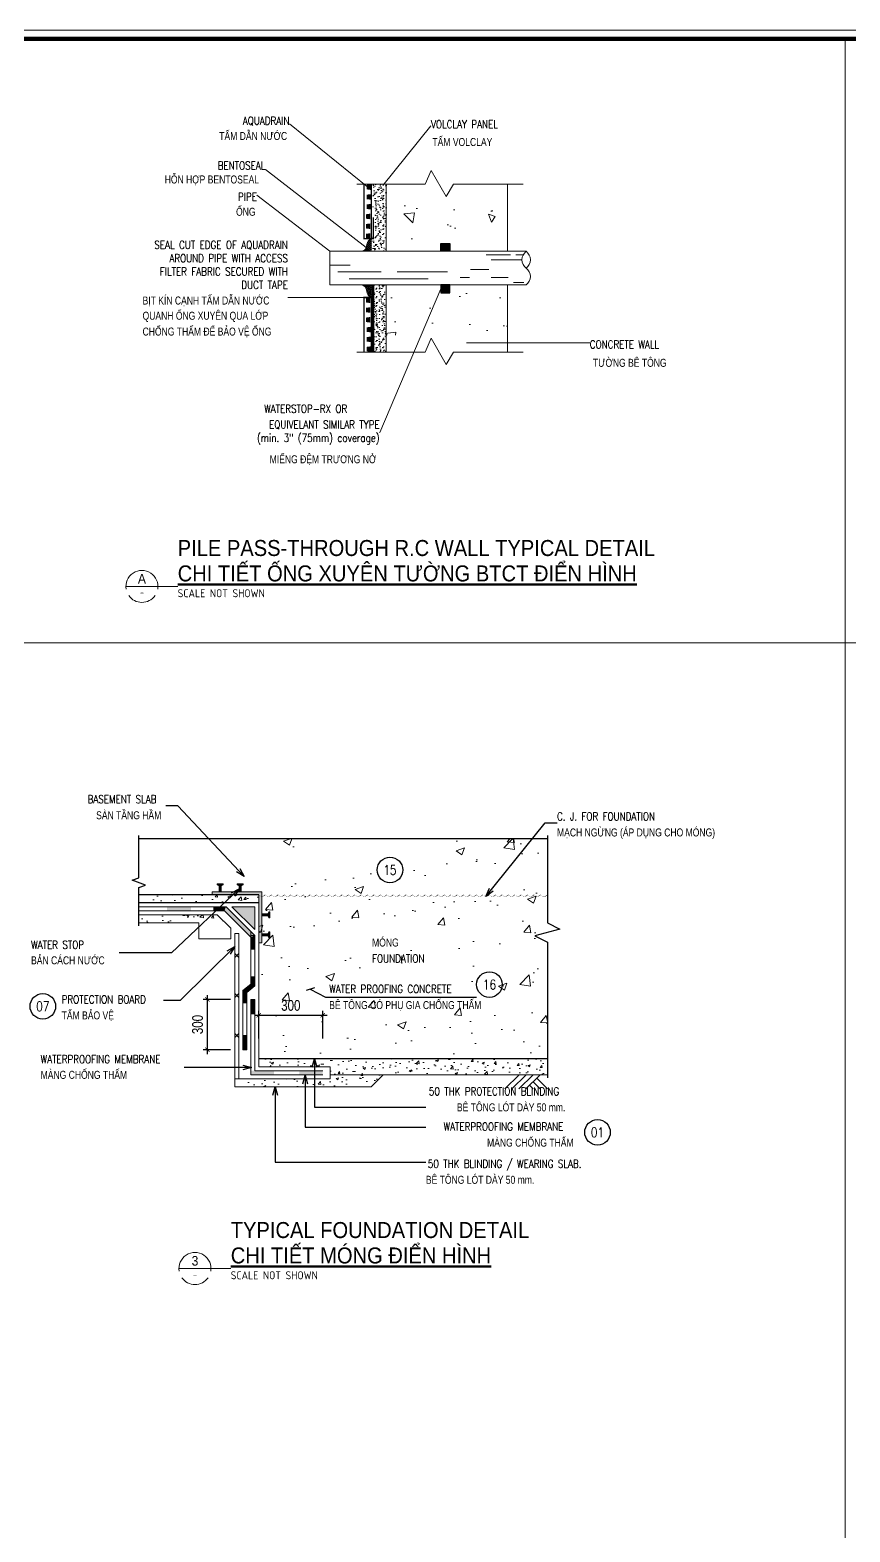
# Model space of a CAD drawing. Header units: millimetres. Extents: x -88960 to 836140, y 175458 to 320791.
# Drawn here: x 443238 to 462217, y 198594 to 233358 of the extents above; entities that cross this region are included whole.
import ezdxf
from ezdxf.enums import TextEntityAlignment as Align

# ---------------------------------------------------------------- set-up
doc = ezdxf.new("R2010")
doc.units = ezdxf.units.MM
doc.header["$LTSCALE"] = 1000
doc.layers.get('0').update_dxf_attribs({"linetype": 'CONTINUOUS'})
doc.layers.get('DEFPOINTS').update_dxf_attribs({"linetype": 'CONTINUOUS'})
for name, color, linetype, lineweight in [('Ap0102_dim', 145, 'CONTINUOUS', 25), ('Ap0202_T', 141, 'CONTINUOUS', 25), ('Ap0205_T', 253, 'CONTINUOUS', 50), ('Ap0310_PSS', 130, 'CONTINUOUS', 18), ('Ap0311_H', 8, 'CONTINUOUS', 15), ('Ap0314_Kh', 253, 'CONTINUOUS', 15), ('R-SWTS-PAT3', 4, 'CONTINUOUS', 9)]:
    doc.layers.add(name, color=color, linetype=linetype, lineweight=lineweight)
doc.layers.add('R-SWTS-DET1', color=1, linetype='CONTINUOUS')
doc.styles.add('ARC8', font='simplex', dxfattribs={"width": 0.8})
doc.styles.add('Fosup', font='1.shx', dxfattribs={"width": 0.8})
doc.styles.add('romans', font='romans.shx', dxfattribs={"width": 0.8})
doc.styles.add('S-TEXT18', font='ISOCP.shx')
doc.styles.add('S-TEXT35', font='VHELVEN_0.TTF', dxfattribs={"width": 0.9})
doc.styles.add('S-TEXT50', font='VHELVEN_0.TTF', dxfattribs={"width": 0.9})
doc.styles.add('Text-V', font='romans.shx', dxfattribs={"width": 0.8})
doc.styles.add('vn-vni', font='vn_vni.shx', dxfattribs={"width": 0.8})
doc.dimstyles.new('Fosup_model', dxfattribs={"dimscale": 100, "dimtxt": 2, "dimasz": 1, "dimexe": 1, "dimexo": 1, "dimgap": 1, "dimtad": 1, "dimdec": 0, "dimzin": 3, "dimdsep": 46, "dimtxsty": 'Fosup', "dimblk": 'ARCHTICK', "dimcen": 1, "dimdle": 1, "dimclrd": 256, "dimclre": 256, "dimclrt": 7, "dimazin": 2, "dimtfac": 100, "dimtdec": 0, "dimtix": 1, "dimtmove": 2, "dimatfit": 2, "dimldrblk": 'OPEN30', "dimfxl": 1, "dimtolj": 1, "dimtzin": 0, "dimlwd": -1, "dimlwe": -1, "dimarcsym": 0})
doc.dimstyles.new('SCADARCH', dxfattribs={"dimtxt": 0.125, "dimasz": 0.18, "dimexe": 0.18, "dimexo": 0.0625, "dimgap": 0.09, "dimtad": 0, "dimtih": 1, "dimtoh": 1, "dimdec": 4, "dimzin": 0, "dimdsep": 46, "dimlunit": 4, "dimtxsty": 'Standard', "dimcen": 0.09, "dimclrd": 256, "dimclre": 256, "dimclrt": 256, "dimadec": 0, "dimazin": 0, "dimtfac": 1, "dimtdec": 4, "dimtofl": 0, "dimtmove": 0, "dimatfit": 3, "dimfxl": 1, "dimtolj": 1, "dimtzin": 0, "dimlwd": -1, "dimlwe": -1, "dimarcsym": 0})
doc.dimstyles.new('TL 100', dxfattribs={"dimscale": 0, "dimtxt": 250, "dimasz": 140, "dimexe": 100, "dimexo": 100, "dimgap": 100, "dimtad": 1, "dimdec": 1, "dimdsep": 46, "dimtxsty": 'Text-V', "dimcen": 0, "dimdle": 100, "dimclrd": 256, "dimclre": 256, "dimclrt": 1, "dimaunit": 1, "dimadec": 0, "dimazin": 0, "dimtfac": 1, "dimtdec": 1, "dimtix": 1, "dimtmove": 2, "dimatfit": 3, "dimldrblk": 'OBLIQUE', "dimfxl": 1, "dimtolj": 1, "dimtzin": 0, "dimarcsym": 0})
doc.dimstyles.new('TL 20', dxfattribs={"dimscale": 0, "dimtxt": 250, "dimasz": 200, "dimexe": 100, "dimexo": 200, "dimgap": 100, "dimtad": 1, "dimdec": 1, "dimlfac": 0.2, "dimdsep": 46, "dimtxsty": 'romans', "dimcen": 200, "dimdle": 100, "dimclrd": 256, "dimclre": 256, "dimclrt": 1, "dimaunit": 1, "dimadec": 0, "dimazin": 0, "dimtfac": 1, "dimtdec": 1, "dimtix": 1, "dimtmove": 2, "dimatfit": 3, "dimldrblk": 'OPEN30', "dimfxl": 1, "dimtolj": 1, "dimtzin": 0, "dimarcsym": 0})

# ---------------------------------------------------------------- blocks, each defined once
blk = doc.blocks.new('_Open30')
at = {"color": 0, "linetype": 'ByBlock', "lineweight": -2}
for p, q in [((-1, 0.27), (0, 0)), ((0, 0), (-1, -0.27)), ((0, 0), (-1, 0))]:
    blk.add_line(p, q, dxfattribs=at)
blk = doc.blocks.new('*U40')
at = {"color": 0}
blk.add_line((-5, 0), (11.18, 0), dxfattribs=at)
for start_param, end_param in [(6.107277, 9.600681), (10.037379, 11.953764)]:
    blk.add_ellipse((0, 0), major_axis=(5, 0), ratio=1, start_param=start_param, end_param=end_param, dxfattribs=at)
at = {"layer": 'Ap0202_T', "style": 'S-TEXT35', "width": 0.9}
blk.add_attdef('TAG_AN', text='', height=3, dxfattribs=at).set_placement((0, 0), align=Align.BOTTOM_CENTER)
at = {"layer": 'Ap0202_T', "style": 'S-TEXT18'}
blk.add_attdef('C/REF', text='', height=2, dxfattribs=at).set_placement((0, -0.88), align=Align.TOP_CENTER)
blk.add_attdef('SSCALE', text='', height=2.5, dxfattribs=at).set_placement((11.18, -0.88), align=Align.TOP_LEFT)
at = {"layer": 'Ap0205_T', "style": 'S-TEXT50', "width": 0.9}
for tag, p in [('TITLE_ABOVE', (11.18, 9.51)), ('TITLE_BELOW', (11.18, 1.57))]:
    blk.add_attdef(tag, p, '', height=5, dxfattribs=at)
blk = doc.blocks.new('_Oblique')
at = {"layer": 'Ap0311_H', "color": 0, "lineweight": -2}
blk.add_line((-0.5, -0.5), (0.5, 0.5), dxfattribs=at)
blk = doc.blocks.new('_ARCHTICK')
at = {"color": 0, "linetype": 'ByBlock', "const_width": 0.15}
blk.add_lwpolyline([(-0.5, -0.5), (0.5, 0.5)], dxfattribs=at)
blk = doc.blocks.new('*D468')
at = {"layer": 'Ap0102_dim', "transparency": 16777216}
for p, q in [((447342, 211022), (447342, 209656)), ((447878, 210922), (447242, 210922)), ((447878, 209756), (447242, 209756))]:
    blk.add_line(p, q, dxfattribs=at)
at = {"layer": 'DEFPOINTS', "color": 0, "transparency": 16777216}
for p in [(447978, 210922), (447342, 209756), (447978, 209756)]:
    blk.add_point(p, dxfattribs=at)
at = {"layer": 'Ap0102_dim', "transparency": 16777216, "xscale": 100, "yscale": 100, "zscale": 100}
for p, rotation in [((447342, 210922), 90), ((447342, 209756), 270)]:
    blk.add_blockref('_ARCHTICK', p, dxfattribs=dict(at, rotation=rotation))
at = {"layer": 'Ap0102_dim', "color": 7, "transparency": 16777216, "insert": (447117, 210339), "char_height": 250, "attachment_point": 5, "rotation": 90, "style": 'Fosup'}
blk.add_mtext('\\A1;300', dxfattribs=at)
blk = doc.blocks.new('*D471')
at = {"layer": 'Ap0102_dim', "transparency": 16777216}
for p, q in [((448433, 210555), (450115, 210555)), ((448533, 210019), (448533, 210655)), ((450015, 210019), (450015, 210655))]:
    blk.add_line(p, q, dxfattribs=at)
at = {"layer": 'DEFPOINTS', "color": 0, "transparency": 16777216}
for p in [(450015, 210555), (448533, 209919), (450015, 209919)]:
    blk.add_point(p, dxfattribs=at)
at = {"layer": 'Ap0102_dim', "transparency": 16777216, "xscale": 100, "yscale": 100, "zscale": 100, "rotation": 180}
blk.add_blockref('_ARCHTICK', (448533, 210555), dxfattribs=at)
at = {"layer": 'Ap0102_dim', "transparency": 16777216, "xscale": 100, "yscale": 100, "zscale": 100}
blk.add_blockref('_ARCHTICK', (450015, 210555), dxfattribs=at)
at = {"layer": 'Ap0102_dim', "color": 7, "transparency": 16777216, "insert": (449274, 210780), "char_height": 250, "attachment_point": 5, "style": 'Fosup'}
blk.add_mtext('\\A1;300', dxfattribs=at)
blk = doc.blocks.new('CHG_XX_Khung ten')
blk.add_lwpolyline([(15, 579), (826, 579), (826, 15), (15, 15)], close=True)
at = {"color": 4, "linetype": 'Continuous', "const_width": 1}
blk.add_lwpolyline([(17, 577), (824, 577), (824, 17), (17, 17)], close=True, dxfattribs=at)

msp = doc.modelspace()

# ---------------------------------------------------------------- hatches: boundary and pattern name
at = {"layer": 'Ap0310_PSS', "ltscale": 10}
h = msp.add_hatch(dxfattribs=at)
h.set_pattern_fill('AR-SAND', color=256, scale=64.81475, angle=90, style=0)
h.set_pattern_definition([(127.5, (455143.44, 226474.61), (-124.8866, -4.0829), [0, -98.5184, 0, -110.185, 0, -105.324]), (97.5, (455143.44, 226474.61), (-182.9167, 114.7076), [0, -53.1481, 0, -88.7962, 0, -34.0277]), (57.5, (455143.44, 226394.89), (-0.3668, 201.8423), [0, -32.4074, 0, -116.6665, 0, -152.3147]), (47.5, (455143.44, 226394.89), (-56.8863, 194.8413), [0, -16.2037, 0, -76.4814, 0, -87.5])])
h.paths.add_polyline_path([(451176.16479, 229791.48008), (451176.16479, 228235.92608), (451482.77307, 228235.92608), (451482.77307, 229791.48008)])
h.paths.add_polyline_path([(451176.16479, 227458.14908), (451176.16479, 225904.75034), (451482.77307, 225904.75034), (451482.77307, 227458.14908)])
h = msp.add_hatch(dxfattribs=at)
h.set_pattern_fill('AR-CONC', color=256, scale=259.259, angle=90, style=0)
h.set_pattern_definition([(140, (455143.4, 226474.6), (162.7, 1859.56), [194.44, -2138.9]), (85, (455143.4, 226474.6), (-1950.1, -359.7), [155.56, -1711.1]), (190.45, (455157, 226629.6), (-1787.43, 1499.84), [165.25, -1817.8]), (136.184, (454625, 226474.6), (429.1, 2766.9), [291.7, -3208.3]), (186.636, (454660.7, 226705.2), (-2525.5, 2423.2), [247.9, -2726.7]), (81.184, (454625, 226474.6), (-2525.5, 2423.2), [233.3, -2566.7]), (111, (454754.6, 226733.9), (1043.8, 1547.54), [194.44, -2138.9]), (56, (454754.6, 226733.9), (-1880, 630.8), [155.56, -1711.1]), (161.45, (454841.5, 226862.8), (-836.2, 2178.35), [165.25, -1817.8]), (127.5, (455143.44, 226474.6), (-863.06, 31.53), [0, -1690.37, 0, -1737.04, 0, -1717.59]), (97.5, (455143.4, 226474.6), (-1022.55, 682.03), [0, -990.37, 0, -1651.48, 0, -654.63]), (57.5, (455143.44, 225896.46), (58.48, 1383.98), [0, -648.15, 0, -2022.22, 0, -2683.33]), (47.5, (455143.4, 225637.2), (-259.53, 1511.96), [0, -842.6, 0, -1342.96, 0, -1905.55])])
h.paths.add_polyline_path([(451176.16479, 229309.36308), (451176.16479, 228235.92608), (452496.71632, 228235.92608), (452496.71632, 228417.04919), (452706.98671, 228417.04919), (452706.98671, 228235.92608), (454287.27279, 228235.92608), (454287.27279, 229309.36308)])
h.paths.add_polyline_path([(451176.16479, 227458.14908), (451176.16479, 226291.57479), (454287.27279, 226291.57479), (454287.27279, 227458.14908), (452706.98671, 227458.14908), (452706.98671, 227277.02597), (452496.71632, 227277.02597), (452496.71632, 227458.14908)])
at = {"layer": 'Ap0311_H'}
h = msp.add_hatch(dxfattribs=at)
h.set_pattern_fill('AR-CONC', color=256, scale=277.7775, style=0)
h.set_pattern_definition([(50, (377087.6, 176094.8), (1992.387, -174.31), [208.333, -2291.664]), (355, (377087.6, 176094.8), (-385.42, 2089.42), [166.667, -1833.33]), (100.4514, (377253.7, 176080.3), (1606.97, 1915.11), [177.056, -1947.615]), (46.1842, (377087.6, 176650.4), (2964.556, -459.775), [312.5, -3437.5]), (96.6356, (377334.7, 176612), (2596.28, 2705.88), [265.58, -2921.42]), (351.184, (377087.6, 176650.4), (2596.28, 2705.88), [250, -2750]), (21, (377365.4, 176511.5), (1658.073, -1118.385), [208.333, -2291.664]), (326, (377365.4, 176511.5), (675.875, 2014.304), [166.667, -1833.33]), (71.4514, (377503.6, 176418.3), (2333.95, 895.917), [177.056, -1947.615]), (37.5, (377087.64, 176094.8), (33.7773, 924.704), [0, -1811.11, 0, -1861.109, 0, -1840.276]), (7.5, (377087.6, 176094.8), (730.748, 1095.587), [0, -1061.11, 0, -1769.443, 0, -701.388]), (327.5, (376468.2, 176094.8), (1482.8386, -62.6524), [0, -694.444, 0, -2166.664, 0, -2874.997]), (317.5, (376190.4, 176094.8), (1619.96, 278.07), [0, -902.777, 0, -1438.887, 0, -2041.665])])
h.paths.add_polyline_path([(452104.25781, 212573.58324, -0.52056705), (452786.19145, 212514.77688, -0.52056705), (452786.19145, 211774.03688, -0.52056705), (452668.57873, 211150.9096, -0.52056705), (451927.83873, 211150.9096, -0.52056705), (451363.51781, 211327.32869, -0.52056705), (451363.51781, 212068.06869, -0.52056705), (451363.51781, 212573.58324, -0.52056705)], flags=16)
h.paths.add_polyline_path([(452413.86952, 211871.69426, -1), (451821.27752, 211871.69426, -1)], flags=0)
h.paths.add_polyline_path([(449037.08352, 210298.62286), (449510.62802, 210298.62286), (449510.62802, 210020.84536), (449037.08352, 210020.84536)], flags=24)
h.paths.add_polyline_path([(451930.80122, 211705.02776), (452304.34582, 211705.02776), (452304.34582, 212038.36076), (451930.80122, 212038.36076)], flags=8)
h.paths.add_polyline_path([(451098.60874, 213122.45984), (454237.05358, 213122.45984), (454237.05358, 213585.42234), (451098.60874, 213585.42234)], flags=24)
h.paths.add_polyline_path([(451105.22249, 211612.32026), (454110.51049, 211612.32026), (454110.51049, 212035.60026), (451105.22249, 212035.60026)], flags=24)
h.paths.add_polyline_path([(455213.35897, 212691.79143), (455213.35897, 214641.32983), (448615.01798, 214641.32983), (448615.01798, 214129.84815), (448753.90673, 214129.84815), (448777.05486, 214176.1444), (448800.20298, 214176.1444), (448800.20298, 214037.25565), (448777.05486, 214037.25565), (448753.90673, 214083.5519), (448615.01798, 214083.5519), (448615.01798, 213666.88565), (448753.90673, 213666.88565), (448777.05486, 213713.1819), (448800.20298, 213713.1819), (448800.20298, 213574.29315), (448777.05486, 213574.29315), (448753.90673, 213620.5894), (448615.01798, 213620.5894), (448615.01798, 213458.55253), (448545.57361, 213458.55253), (448545.57361, 214641.32983), (448533.11577, 214641.32983), (448533.11577, 209548.74233), (455213.36763, 209548.74233), (455213.37386, 212247.35159), (454921.85726, 212393.11019), (455504.87557, 212546.03282)])
h = msp.add_hatch(dxfattribs=at)
h.set_pattern_fill('AR-CONC', color=256, scale=92.5925, style=0)
h.set_pattern_definition([(50, (351539.14, 166871.5), (664.129, -58.1038), [69.4444, -763.888]), (355, (351539.14, 166871.5), (-128.4733, 696.4735), [55.5555, -611.1105]), (100.4514, (351594.5, 166866.66), (535.6563, 638.3693), [59.0186, -649.205]), (46.1842, (351539.1, 167056.7), (988.185, -153.258), [104.167, -1145.832]), (96.6356, (351621.5, 167043.9), (865.4276, 901.96), [88.528, -973.807]), (351.1842, (351539.1, 167056.7), (865.427, 901.961), [83.333, -916.666]), (21, (351631.73, 167010.4), (552.6912, -372.795), [69.4444, -763.888]), (326, (351631.7, 167010.4), (225.2917, 671.4346), [55.5555, -611.1105]), (71.4514, (351677.8, 166979.3), (777.983, 298.639), [59.0186, -649.205]), (37.5, (351539.14, 166871.5), (11.2591, 308.23474), [0, -603.7031, 0, -620.3697, 0, -613.4253]), (7.5, (351539.14, 166871.5), (243.5827, 365.1957), [0, -353.7034, 0, -589.8142, 0, -233.7961]), (327.5, (351332.65, 166871.5), (494.27954, -20.8841), [0, -231.4812, 0, -722.2215, 0, -958.3324]), (317.5, (351240.06, 166871.5), (539.9867, 92.6897), [0, -300.9256, 0, -479.6291, 0, -680.5549])])
h.paths.add_polyline_path([(448533.11577, 213345.03483), (447456.72796, 213345.03483), (445755.34077, 213345.03483), (445755.34077, 213159.84983), (448533.11577, 213159.84983)])
msp.add_hatch(color=256, dxfattribs=at).paths.add_polyline_path([(448602.56015, 213414.4792), (447456.72796, 213414.4792), (447456.72796, 213345.03483), (448533.11577, 213345.03483), (448533.11577, 212233.92483), (448602.56015, 212233.92483)])
h = msp.add_hatch(dxfattribs=at)
h.set_pattern_fill('AR-CONC', color=256, scale=92.5925, style=0)
h.set_pattern_definition([(50, (362272.84, 175031.8), (664.129, -58.1038), [69.4444, -763.888]), (355, (362272.84, 175031.8), (-128.4733, 696.4735), [55.5555, -611.1105]), (100.4514, (362328.2, 175027), (535.6563, 638.3693), [59.0186, -649.205]), (46.1842, (362272.84, 175217), (988.185, -153.258), [104.167, -1145.832]), (96.6356, (362355.2, 175204.2), (865.428, 901.96), [88.528, -973.807]), (351.1842, (362272.8, 175217), (865.427, 901.961), [83.333, -916.666]), (21, (362365.44, 175170.7), (552.6912, -372.795), [69.4444, -763.888]), (326, (362365.44, 175170.7), (225.2917, 671.4346), [55.5555, -611.1105]), (71.4514, (362411.5, 175139.64), (777.983, 298.639), [59.0186, -649.205]), (37.5, (362272.84, 175031.82), (11.2591, 308.23474), [0, -603.7031, 0, -620.3697, 0, -613.4253]), (7.5, (362272.84, 175031.82), (243.5827, 365.1957), [0, -353.7034, 0, -589.8142, 0, -233.796]), (327.5, (362066.36, 175031.82), (494.27954, -20.8841), [0, -231.4812, 0, -722.2215, 0, -958.3324]), (317.5, (361973.77, 175031.8), (539.9867, 92.6897), [0, -300.9256, 0, -479.6291, 0, -680.5549])])
h.paths.add_polyline_path([(445755.34077, 212696.88733), (447977.56077, 212696.88733), (447977.56077, 212733.30102), (447828.78947, 212882.07233), (445755.34077, 212882.07233)])
h = msp.add_hatch(dxfattribs=at)
h.set_pattern_fill('AR-CONC', color=256, scale=74.074, style=0)
h.set_pattern_definition([(50, (351539.14, 166871.5), (531.3033, -46.483), [55.5555, -611.1105]), (355, (351539.14, 166871.5), (-102.7787, 557.1788), [44.4444, -488.8884]), (100.4514, (351583.4, 166867.63), (428.525, 510.6954), [47.215, -519.364]), (46.1842, (351539.14, 167019.65), (790.548, -122.6066), [83.333, -916.666]), (96.6356, (351605, 167009.4), (692.342, 721.568), [70.8224, -779.046]), (351.1842, (351539.1, 167019.65), (692.3415, 721.5686), [66.6666, -733.3326]), (21, (351613.2, 166982.6), (442.153, -298.236), [55.5555, -611.1105]), (326, (351613.2, 166982.6), (180.2334, 537.1476), [44.4444, -488.8884]), (71.4514, (351650.06, 166957.76), (622.3865, 238.9112), [47.215, -519.364]), (37.5, (351539.14, 166871.5), (9.0073, 246.5878), [0, -482.9625, 0, -496.2958, 0, -490.74025]), (7.5, (351539.14, 166871.5), (194.8661, 292.15653), [0, -282.9627, 0, -471.8514, 0, -187.03685]), (327.5, (351373.95, 166871.5), (395.42363, -16.7073), [0, -185.185, 0, -577.7772, 0, -766.6659]), (317.5, (351299.88, 166871.5), (431.9893, 74.1518), [0, -240.7405, 0, -383.7033, 0, -544.4439])])
h.paths.add_polyline_path([(448533.11577, 209548.74233), (448533.11577, 209363.55733), (450185.7105, 209363.55733), (450185.7105, 209085.77983), (447977.56077, 209085.77983), (447977.56077, 208900.59483), (451130.78865, 208900.59483), (451408.56615, 209178.37233), (455213.36623, 209178.37233), (455213.36715, 209548.74233)])
at = {"layer": 'R-SWTS-DET1'}
for points in [[(452956.0836, 228235.92608), (452956.0836, 228417.04919), (452745.8132, 228417.04919), (452745.8132, 228235.92608)], [(452745.8132, 227458.14908), (452745.8132, 227277.02597), (452956.0836, 227277.02597), (452956.0836, 227458.14908)]]:
    msp.add_hatch(color=256, dxfattribs=at).paths.add_polyline_path(points)
at = {"layer": 'R-SWTS-PAT3'}
h = msp.add_hatch(dxfattribs=at)
h.set_pattern_fill('NET', color=256, scale=259.259, angle=135, style=0)
h.set_pattern_definition([(135, (454767.735, 226474.61), (-22.91547, -22.91547), []), (225, (454767.735, 226474.61), (22.91547, -22.91547), [])])
edge = h.paths.add_edge_path()
edge.add_spline(control_points=[(451139.34232, 228547.27141), (451104.28402, 228514.7663), (451026.40974, 228442.56335), (451029.64443, 228282.48682), (450946.67114, 228247.44821), (450919.38611, 228235.92608)], knot_values=[0, 0, 0, 0, 0.5407999013, 1.2012676988, 1.5248706607, 1.5248706607, 1.5248706607, 1.5248706607], degree=3, periodic=0)
edge.add_line((450919.38611, 228235.92608), (451139.34232, 228235.92608))
edge.add_line((451139.34232, 228235.92608), (451139.34232, 228547.27141))
h = msp.add_hatch(dxfattribs=at)
h.set_pattern_fill('NET', color=256, scale=259.259, angle=135, style=0)
h.set_pattern_definition([(225, (454767.735, 229219.464), (-22.91547, 22.91547), []), (135, (454767.735, 229219.464), (22.91547, 22.91547), [])])
edge = h.paths.add_edge_path()
edge.add_spline(control_points=[(451139.34232, 227146.80374), (451104.28402, 227179.30886), (451026.40974, 227251.5118), (451029.64443, 227411.58833), (450946.67114, 227446.62694), (450919.38611, 227458.14908)], knot_values=[0, 0, 0, 0, 0.5407999013, 1.2012676988, 1.5248706607, 1.5248706607, 1.5248706607, 1.5248706607], degree=3, periodic=0)
edge.add_line((450919.38611, 227458.14908), (451139.34232, 227458.14908))
edge.add_line((451139.34232, 227458.14908), (451139.34232, 227146.80374))

# ---------------------------------------------------------------- linework, layer by layer
at = {"layer": 'Ap0102_dim'}
for p, q in [((449644.22577, 214641.32983), (445755.34077, 214641.32983)), ((455213.36796, 214641.32983), (449644.22577, 214641.32983)), ((445602.70329, 213678.36783), (445755.34077, 213733.92333)), ((445907.97825, 213567.25683), (445602.70329, 213678.36783)), ((445755.34077, 213511.70133), (445907.97825, 213567.25683)), ((448533.11577, 213345.03483), (445755.34077, 213345.03483)), ((448533.11577, 213159.84983), (445755.34077, 213159.84983)), ((455213.36796, 209548.74233), (448533.11577, 209548.74233))]:
    msp.add_line(p, q, dxfattribs=at)
for points in [[(445755.34077, 213733.92333), (445755.34077, 214715.40383)], [(455213.36796, 214715.40383), (455213.35897, 212691.79143), (455504.87557, 212546.03282), (454921.85726, 212393.11019), (455213.37386, 212247.35159), (455213.36605, 209104.29833)], [(445755.34077, 212622.81333), (445755.34077, 213511.70133)]]:
    msp.add_lwpolyline(points, dxfattribs=at)
msp.add_lwpolyline([(448533.11577, 213345.03483, 0, 14.8148, 0.52056705), (448681.26377, 213345.03417, 0, 14.8148, 0.52056705), (448829.41177, 213345.03351, 0, 14.8148, 0.52056705), (448977.55977, 213345.03285, 0, 14.8148, 0.52056705), (449125.70777, 213345.03219, 0, 14.8148, 0.52056705), (449273.85577, 213345.03154, 0, 14.8148, 0.52056705), (449422.00377, 213345.03088, 0, 14.8148, 0.52056705), (449570.15177, 213345.03022, 0, 14.8148, 0.52056705), (449718.29977, 213345.02956, 0, 14.8148, 0.52056705), (449866.44777, 213345.02891, 0, 14.8148, 0.52056705), (450014.59577, 213345.02825, 0, 14.8148, 0.52056705), (450162.74377, 213345.02759, 0, 14.8148, 0.52056705), (450310.89177, 213345.02693, 0, 14.8148, 0.52056705), (450459.03977, 213345.02627, 0, 14.8148, 0.52056705), (450607.18777, 213345.02562, 0, 14.8148, 0.52056705), (450755.33577, 213345.02496, 0, 14.8148, 0.52056705), (450903.48377, 213345.0243, 0, 14.8148, 0.52056705), (451051.63177, 213345.02364, 0, 14.8148, 0.52056705), (451199.77977, 213345.02299, 0, 14.8148, 0.52056705), (451347.92777, 213345.02233, 0, 14.8148, 0.52056705), (451496.07577, 213345.02167, 0, 14.8148, 0.52056705), (451644.22377, 213345.02101, 0, 14.8148, 0.52056705), (451792.37177, 213345.02036, 0, 14.8148, 0.52056705), (451940.51977, 213345.0197, 0, 14.8148, 0.52056705), (452088.66777, 213345.01904, 0, 14.8148, 0.52056705), (452236.81577, 213345.01838, 0, 14.8148, 0.52056705), (452384.96377, 213345.01772, 0, 14.8148, 0.52056705), (452533.11177, 213345.01707, 0, 14.8148, 0.52056705), (452681.25977, 213345.01641, 0, 14.8148, 0.52056705), (452829.40777, 213345.01575, 0, 14.8148, 0.52056705), (452977.55577, 213345.01509, 0, 14.8148, 0.52056705), (453125.70377, 213345.01444, 0, 14.8148, 0.52056705), (453273.85177, 213345.01378, 0, 14.8148, 0.52056705), (453421.99977, 213345.01312, 0, 14.8148, 0.52056705), (453570.14777, 213345.01246, 0, 14.8148, 0.52056705), (453718.29577, 213345.0118, 0, 14.8148, 0.52056705), (453866.44377, 213345.01115, 0, 14.8148, 0.52056705), (454014.59177, 213345.01049, 0, 14.8148, 0.52056705), (454162.73977, 213345.00983, 0, 14.8148, 0.52056705), (454310.88777, 213345.00917, 0, 14.8148, 0.52056705), (454459.03577, 213345.00852, 0, 14.8148, 0.52056705), (454607.18377, 213345.00786, 0, 14.8148, 0.52056705), (454755.33177, 213345.0072, 0, 14.8148, 0.52056705), (454903.47977, 213345.00654, 0, 14.8148, 0.52056705), (455051.62777, 213345.00588, 0, 14.8148, 0.52056705), (455213.36188, 213345.00517, 0, 14.8148, 0.52056705)], format="xyseb", dxfattribs=at)
for centre in [(451570.15, 213916.50607), (453871.67375, 211264.19675), (443534.6771, 210760.36859), (456373.7196, 207844.30523)]:
    msp.add_circle(centre, 296.296, dxfattribs=at)
at = {"layer": 'Ap0310_PSS', "ltscale": 10}
for p, q in [((451176.16479, 229791.48008), (451482.77307, 229791.48008)), ((451482.77307, 229791.48008), (451482.77307, 228235.92608)), ((454287.27279, 228235.92608), (454287.27279, 229791.48008)), ((450179.54967, 227458.14908), (450179.54967, 228235.92608)), ((450179.54967, 228235.92608), (454721.5219, 228235.92608)), ((454356.13608, 228154.34476), (453794.05129, 228154.34476)), ((454652.93441, 228155.93557), (454483.54199, 228155.93557)), ((450652.09247, 227917.2761), (450179.54967, 227917.2761)), ((451367.57803, 227758.69407), (450360.59837, 227758.69407)), ((451738.57051, 227758.69407), (452904.54698, 227758.69407)), ((453858.52769, 227811.55476), (453434.53625, 227811.55476)), ((454624.29977, 228041.48183), (453911.52661, 228041.48183)), ((450179.54967, 227458.14908), (454721.5219, 227458.14908)), ((452454.05608, 227600.11204), (450625.59301, 227600.11204)), ((451482.77307, 227458.14908), (451482.77307, 225904.75034)), ((453196.04107, 227626.5424), (453408.03679, 227626.5424)), ((453911.52661, 227626.5424), (454309.01858, 227626.5424)), ((454287.27279, 227458.14908), (454287.27279, 225902.59508)), ((454670.90359, 227511.50213), (454431.08072, 227511.50213)), ((451482.77307, 225904.75034), (451176.16479, 225904.75034))]:
    msp.add_line(p, q, dxfattribs=at)
msp.add_lwpolyline([(451128.78238, 229721.6574, 129.6295, 103.7036, 0), (451028.80505, 229721.6574, 103.7036, 103.7036, 0)], format="xyseb", dxfattribs=at)
at = {"layer": 'Ap0311_H'}
for p, q in [((452381.14247, 229787.86562), (450802.01151, 229787.86562)), ((452524.31365, 230108.30247), (452381.14247, 229787.86562)), ((452874.29177, 229502.12259), (452524.31365, 230108.30247)), ((453039.26558, 229787.86562), (452874.29177, 229502.12259)), ((454654.96104, 229787.86562), (453039.26558, 229787.86562)), ((452524.31365, 226223.03193), (452381.14247, 225902.59508)), ((452874.29177, 225616.85205), (452524.31365, 226223.03193)), ((452381.14247, 225902.59508), (450802.01151, 225902.59508)), ((453039.26558, 225902.59508), (452874.29177, 225616.85205)), ((454654.96104, 225902.59508), (453039.26558, 225902.59508)), ((447572.46858, 213576.51608), (447572.46858, 213599.6642)), ((447572.46858, 213599.6642), (447711.35733, 213599.6642)), ((447618.76483, 213553.36795), (447572.46858, 213576.51608)), ((447618.76483, 213553.36795), (447618.76483, 213414.4792)), ((447665.06108, 213553.36795), (447711.35733, 213576.51608)), ((447665.06108, 213553.36795), (447665.06108, 213414.4792)), ((447711.35733, 213576.51608), (447711.35733, 213599.6642)), ((448035.43108, 213599.6642), (448174.31983, 213599.6642)), ((448035.43108, 213576.51608), (448035.43108, 213599.6642)), ((448081.72733, 213553.36795), (448035.43108, 213576.51608)), ((448081.72733, 213553.36795), (448081.72733, 213414.4792)), ((448128.02358, 213553.36795), (448174.31983, 213576.51608)), ((448128.02358, 213553.36795), (448128.02358, 213414.4792)), ((448174.31983, 213576.51608), (448174.31983, 213599.6642)), ((448533.11577, 209548.74233), (448533.11577, 213345.03483)), ((447774.55004, 213067.25733), (445755.34077, 213067.25733)), ((447736.19697, 212974.66483), (445755.34077, 212974.66483)), ((447571.76111, 212882.07233), (445755.34077, 212882.07233)), ((447493.44763, 212974.66483), (447493.44763, 213067.25733)), ((447884.96827, 212568.86517), (447571.76111, 212882.07233)), ((447736.19697, 212974.66483), (448347.93077, 212362.93102)), ((447774.55004, 213067.25733), (448440.52327, 212401.28409)), ((448741.4489, 212905.22045), (448602.56015, 212905.22045)), ((448741.4489, 212858.9242), (448602.56015, 212858.9242)), ((448741.4489, 212905.22045), (448764.59702, 212951.5167)), ((448741.4489, 212858.9242), (448764.59702, 212812.62795)), ((448764.59702, 212951.5167), (448787.74515, 212951.5167)), ((448764.59702, 212812.62795), (448787.74515, 212812.62795)), ((448787.74515, 212812.62795), (448787.74515, 212951.5167)), ((447144.22827, 212696.88733), (445755.34077, 212696.88733)), ((447144.22827, 212326.51733), (447144.22827, 212696.88733)), ((447884.96827, 212326.51733), (447884.96827, 212568.86517)), ((447977.56077, 212447.69125), (447977.56077, 209085.77983)), ((447977.56077, 212447.69125), (448070.15327, 212447.69125)), ((448070.15327, 212447.69125), (448070.15327, 209085.77983)), ((448347.93077, 212493.87659), (448347.93077, 211253.72424)), ((448741.4489, 212442.25795), (448602.56015, 212442.25795)), ((448741.4489, 212442.25795), (448764.59702, 212488.5542)), ((448764.59702, 212488.5542), (448787.74515, 212488.5542)), ((448787.74515, 212349.66545), (448787.74515, 212488.5542)), ((447884.96827, 212326.51733), (447144.22827, 212326.51733)), ((448440.52327, 212403.22346), (448347.93077, 212403.22346)), ((448347.93077, 212362.93102), (448347.93077, 211276.26645)), ((448347.93077, 212254.44081), (448440.52327, 212254.44081)), ((448440.52327, 212401.28409), (448440.52327, 211231.92834)), ((448440.52327, 212401.28409), (448440.52327, 211231.92834)), ((448741.4489, 212395.9617), (448602.56015, 212395.9617)), ((448741.4489, 212395.9617), (448764.59702, 212349.66545)), ((448764.59702, 212349.66545), (448787.74515, 212349.66545)), ((448070.15327, 211986.55721), (447977.56077, 211893.96471)), ((447977.56077, 211986.55721), (448070.15327, 211893.96471)), ((448070.15327, 211986.55721), (447977.56077, 211893.96471)), ((447977.56077, 211986.55721), (448070.15327, 211893.96471)), ((448347.93077, 211446.24331), (448440.52327, 211446.24331)), ((448070.15327, 211060.63221), (447977.56077, 210968.03971)), ((447977.56077, 211060.63221), (448070.15327, 210968.03971)), ((448070.15327, 211060.63221), (447977.56077, 210968.03971)), ((447977.56077, 211060.63221), (448070.15327, 210968.03971)), ((448162.74577, 211127.24107), (448347.93077, 211276.26645)), ((448162.74577, 211127.24107), (448162.74577, 209756.23561)), ((448255.33827, 211082.90296), (448440.52327, 211231.92834)), ((448255.33827, 209756.23561), (448255.33827, 211082.90296)), ((448162.74577, 210844.39206), (448255.33827, 210844.39206)), ((448347.93077, 209178.37233), (448347.93077, 210921.74346)), ((448347.93077, 210921.74346), (448440.52327, 210921.74346)), ((448347.93077, 210844.39206), (448354.96927, 210844.39206)), ((448440.52327, 209270.96483), (448440.52327, 210921.74346)), ((448347.93077, 210589.76269), (448440.52327, 210589.76269)), ((447977.56077, 210134.70721), (448070.15327, 210042.11471)), ((448070.15327, 210134.70721), (447977.56077, 210042.11471)), ((448162.74577, 210088.41096), (448255.33827, 210088.41096)), ((448162.74577, 210088.41096), (448255.33827, 210088.41096)), ((448162.74577, 209756.23561), (448255.33827, 209756.23561)), ((448162.74577, 209756.23561), (448255.33827, 209756.23561)), ((450014.59577, 209178.37233), (448347.93077, 209178.37233)), ((450014.59577, 209270.96483), (448440.52327, 209270.96483)), ((451408.56615, 209178.37233), (450185.7105, 209178.37233)), ((454227.30484, 208849.02369), (454556.65348, 209178.37233)), ((454390.9868, 208849.02369), (454720.33544, 209178.37233)), ((454554.66877, 208849.02369), (454884.01741, 209178.37233)), ((454718.35073, 208849.02369), (455047.69937, 209178.37233)), ((454886.00212, 208849.02369), (454802.17643, 208932.84938)), ((455049.68408, 208849.02369), (454884.01741, 209014.69036)), ((455213.36605, 208849.02369), (454965.85839, 209096.53134))]:
    msp.add_line(p, q, dxfattribs=at)
for points in [[(448533.11577, 212233.92483), (448533.11577, 213345.03483), (447456.72796, 213345.03483), (447456.72796, 213414.4792), (447456.72796, 213414.4792)], [(447456.72796, 213414.4792), (448602.56015, 213414.4792), (448602.56015, 212233.92483), (448533.11577, 212233.92483), (448533.11577, 212233.92483)], [(455213.36796, 209178.37233), (451408.56615, 209178.37233), (451130.78865, 208900.59483), (447977.56077, 208900.59483), (447977.56077, 209085.77983), (450185.7105, 209085.77983), (450185.7105, 209363.55733), (448533.11577, 209363.55733), (448533.11577, 209548.74233)]]:
    msp.add_lwpolyline(points, dxfattribs=at)
msp.add_lwpolyline([(448440.52327, 212539.48008), (447912.74602, 213067.25733), (448440.52327, 213067.25733)], close=True, dxfattribs=at)
for centre, start, end in [((454867.35508, 228041.48183), 126.869897646, 233.130102354), ((454575.68871, 228041.48183), 306.869897646, 53.130102354), ((454575.68871, 227652.59333), 306.869897646, 53.130102354)]:
    msp.add_arc(centre, 243.05531, start, end, dxfattribs=at)
for points in [[(447572.46858, 213599.6642), (447711.35733, 213599.6642), (447572.46858, 213576.51608), (447711.35733, 213576.51608)], [(447572.46858, 213576.51608), (447711.35733, 213576.51608), (447618.76483, 213553.36795), (447665.06108, 213553.36795)], [(447618.76483, 213553.36795), (447665.06108, 213553.36795), (447618.76483, 213414.4792), (447665.06108, 213414.4792)], [(448035.43108, 213599.6642), (448174.31983, 213599.6642), (448035.43108, 213576.51608), (448174.31983, 213576.51608)], [(448035.43108, 213576.51608), (448174.31983, 213576.51608), (448081.72733, 213553.36795), (448128.02358, 213553.36795)], [(448081.72733, 213553.36795), (448128.02358, 213553.36795), (448081.72733, 213414.4792), (448128.02358, 213414.4792)], [(446410.11538, 213067.25733), (446410.11538, 212974.66483), (446961.04076, 213067.25733), (446961.04076, 212974.66483)], [(447736.19697, 212974.66483), (447493.44763, 212974.66483), (447774.55004, 213067.25733), (447493.44763, 213067.25733)], [(448347.93077, 212362.93102), (448440.52327, 212401.28409), (447736.19697, 212974.66483), (447774.55004, 213067.25733)], [(448440.52327, 212539.48008), (447912.74602, 213067.25733), (448440.52327, 213067.25733), (447912.74602, 213067.25733)], [(448741.4489, 212858.9242), (448741.4489, 212905.22045), (448602.56015, 212858.9242), (448602.56015, 212905.22045)], [(448764.59702, 212812.62795), (448764.59702, 212951.5167), (448741.4489, 212858.9242), (448741.4489, 212905.22045)], [(448787.74515, 212812.62795), (448787.74515, 212951.5167), (448764.59702, 212812.62795), (448764.59702, 212951.5167)], [(448741.4489, 212395.9617), (448741.4489, 212442.25795), (448602.56015, 212395.9617), (448602.56015, 212442.25795)], [(448764.59702, 212349.66545), (448764.59702, 212488.5542), (448741.4489, 212395.9617), (448741.4489, 212442.25795)], [(448787.74515, 212349.66545), (448787.74515, 212488.5542), (448764.59702, 212349.66545), (448764.59702, 212488.5542)], [(448440.52327, 212069.25581), (448347.93077, 212069.25581), (448440.52327, 212401.28409), (448347.93077, 212362.93102)], [(448347.93077, 211276.26645), (448347.93077, 211446.24331), (448440.52327, 211231.92834), (448440.52327, 211446.24331)], [(448162.74577, 211127.24107), (448255.33827, 211082.90296), (448347.93077, 211276.26645), (448440.52327, 211231.92834)], [(448162.74577, 210844.39206), (448162.74577, 211127.24107), (448255.33827, 210844.39206), (448255.33827, 211082.90296)], [(448347.93077, 210589.76269), (448347.93077, 210921.74346), (448440.52327, 210589.76269), (448440.52327, 210921.74346)], [(448162.74577, 209756.23561), (448162.74577, 210088.41096), (448255.33827, 209756.23561), (448255.33827, 210088.41096)], [(448162.74577, 209756.23561), (448162.74577, 210088.41096), (448255.33827, 209756.23561), (448255.33827, 210088.41096)], [(448887.59941, 209270.96483), (448887.59941, 209178.37233), (448347.93077, 209270.96483), (448347.93077, 209178.37233)], [(450014.59577, 209270.96483), (450014.59577, 209178.37233), (449474.92713, 209270.96483), (449474.92713, 209178.37233)]]:
    msp.add_solid(points, dxfattribs=at)
at = {"layer": 'Ap0314_Kh'}
for p, q in [((462106.94391, 233157.8613), (462106.94391, 177157.9173)), ((439539.57993, 219171.87638), (484340.33322, 219171.87638))]:
    msp.add_line(p, q, dxfattribs=at)
at = {"layer": 'R-SWTS-DET1'}
for points, const_width in [([(451139.34232, 228547.27141), (451139.34232, 229791.48008)], 32.40737), ([(451176.16479, 227458.14908), (451176.16479, 225902.59508)], 64.81475), ([(451139.34232, 227146.80374), (451139.34232, 225902.59508)], 32.40737)]:
    msp.add_lwpolyline(points, dxfattribs=dict(at, const_width=const_width))
for points in [[(451128.78238, 229495.40464, 129.6295, 103.7036, 0), (451028.80505, 229495.40464, 103.7036, 103.7036, 0)], [(451117.67245, 229042.89914, 129.6295, 103.7036, 0), (451017.69513, 229042.89914, 103.7036, 103.7036, 0)], [(451128.78238, 229269.15189, 129.6295, 103.7036, 0), (451028.80505, 229269.15189, 103.7036, 103.7036, 0)], [(451117.67245, 228816.64638, 129.6295, 103.7036, 0), (451017.69513, 228816.64638, 103.7036, 103.7036, 0)], [(451117.67245, 228590.39363, 129.6295, 103.7036, 0), (451017.69513, 228590.39363, 103.7036, 103.7036, 0)], [(451117.67245, 227103.68152, 129.6295, 103.7036, 0), (451017.69513, 227103.68152, 103.7036, 103.7036, 0)], [(451117.67245, 226877.42877, 129.6295, 103.7036, 0), (451017.69513, 226877.42877, 103.7036, 103.7036, 0)], [(451117.67245, 226651.17602, 129.6295, 103.7036, 0), (451017.69513, 226651.17602, 103.7036, 103.7036, 0)], [(451128.78238, 226424.92326, 129.6295, 103.7036, 0), (451028.80505, 226424.92326, 103.7036, 103.7036, 0)], [(451128.78238, 226198.67051, 129.6295, 103.7036, 0), (451028.80505, 226198.67051, 103.7036, 103.7036, 0)], [(451128.78238, 225972.41776, 129.6295, 103.7036, 0), (451028.80505, 225972.41776, 103.7036, 103.7036, 0)]]:
    msp.add_lwpolyline(points, format="xyseb", dxfattribs=at)
for points in [[(452956.0836, 228417.04919), (452956.0836, 228235.92608), (452745.8132, 228235.92608), (452745.8132, 228417.04919)], [(452956.0836, 227277.02597), (452956.0836, 227458.14908), (452745.8132, 227458.14908), (452745.8132, 227277.02597)]]:
    msp.add_lwpolyline(points, close=True, dxfattribs=at)
at = {"layer": 'R-SWTS-PAT3', "const_width": 32.40737}
for points in [[(451183.83435, 229010.62566), (451181.24494, 228527.47293), (450971.41202, 228527.47293), (450971.41202, 229787.86562)], [(451183.83435, 226683.4495), (451181.24494, 227166.60222), (450971.41202, 227166.60222), (450971.41202, 225906.20954)]]:
    msp.add_lwpolyline(points, dxfattribs=at)
at = {"layer": 'R-SWTS-PAT3'}
for points in [[(450919.38611, 228235.92608), (450992.04303, 228277.87457), (451050.46681, 228438.8315), (451139.34232, 228547.27141)], [(450919.38611, 227458.14908), (450992.04303, 227416.20059), (451050.46681, 227255.24365), (451139.34232, 227146.80374)]]:
    msp.add_spline(points, degree=3, dxfattribs=at)

# ---------------------------------------------------------------- block references
at = {"layer": 'Ap0314_Kh', "xscale": 74.074, "yscale": 74.074, "zscale": 74.074}
for p, values in [((445828.05944, 220479.28127), {'TITLE_ABOVE': 'PILE PASS-THROUGH R.C WALL TYPICAL DETAIL', 'TITLE_BELOW': '%%UCHI TIEÁT OÁNG XUYEÂN TÖÔØNG BTCT ÑIEÅN HÌNH', 'SSCALE': 'SCALE NOT SHOWN', 'C/REF': '-', 'TAG_AN': 'A'}), ((447056.22575, 204692.72897), {'TITLE_ABOVE': 'TYPICAL FOUNDATION DETAIL', 'TITLE_BELOW': '%%UCHI TIEÁT MOÙNG ÑIEÅN HÌNH', 'SSCALE': 'SCALE NOT SHOWN', 'C/REF': '-', 'TAG_AN': '3'})]:
    msp.add_blockref('*U40', p, dxfattribs=at).add_auto_attribs(values)

# ---------------------------------------------------------------- texts
at = {"layer": 'Ap0202_T', "width": 0.8}
for s, style, p in [('TAÁM DAÃN NÖÔÙC', 'vn-vni', (447618.01959, 230812.97282)), ('TAÁM VOLCLAY', 'vn-vni', (452552.21179, 230673.43575)), ('HOÃN HÔÏP BENTOSEAL', 'vn-vni', (446355.25511, 229806.69273)), ('OÁNG', 'vn-vni', (448007.08289, 229058.97551)), ('BÒT KÍN CAÏNH TAÁM DAÃN NÖÔÙC', 'vn-vni', (445842.9844, 227004.82029)), ('QUANH OÁNG XUYEÂN QUA LÔÙP ', 'vn-vni', (445842.9844, 226652.62212)), ('CHOÁNG THAÁM ÑEÅ BAÛO VEÄ OÁNG', 'vn-vni', (445842.9844, 226286.0484)), ('TÖÔØNG BEÂ TOÂNG', 'vn-vni', (456268.61557, 225563.04879)), ('MIEÁNG ÑEÄM TRÖÔNG NÔÛ', 'vn-vni', (448785.3301, 223330.38923)), ('BASEMENT SLAB', 'romans', (444570.70926, 215461.91397)), ('SAØN TAÀNG HAÀM', 'vn-vni', (444768.23992, 215090.35898)), ('C. J. FOR FOUNDATION', 'romans', (455437.23095, 215064.30757)), ('MAÏCH NGÖØNG (AÙP DUÏNG CHO MOÙNG)', 'vn-vni', (455437.23095, 214692.75258)), ('WATER STOP ', 'romans', (443262.77089, 212092.61195)), ('MOÙNG', 'vn-vni', (451155.60628, 212144.7924)), ('BAÛN CAÙCH NÖÔÙC', 'vn-vni', (443262.20889, 211732.71682)), ('FOUNDATION', 'romans', (451155.60628, 211774.4224)), ('WATER PROOFING CONCRETE', 'ARC8', (450163.68375, 211069.86103)), ('TAÁM BAÛO VEÄ', 'vn-vni', (443969.53422, 210458.38826)), ('PROTECTION BOARD', 'romans', (443969.53422, 210828.75826)), ('BEÂ TOÂNG COÙ PHUÏ GIA CHOÁNG THAÁM', 'vn-vni', (450163.68375, 210697.26881)), ('WATERPROOFING MEMBRANE', 'romans', (443483.43374, 209444.4449)), ('MAØNG CHOÁNG THAÁM', 'vn-vni', (443483.43374, 209082.26235)), ('50 THK PROTECTION BLINDING', 'romans', (452470.25584, 208700.36919)), ('BEÂ TOÂNG LOÙT DAØY 50 mm.', 'vn-vni', (453119.28517, 208329.99919)), ('WATERPROOFING MEMBRANE', 'romans', (452808.87984, 207883.53618)), ('MAØNG CHOÁNG THAÁM', 'vn-vni', (453817.69717, 207513.16618)), ('50 THK BLINDING / WEARING SLAB.', 'romans', (452446.64294, 207023.49716)), ('BEÂ TOÂNG LOÙT DAØY 50 mm.', 'vn-vni', (452400.77507, 206653.12716))]:
    msp.add_text(s, height=185.185, dxfattribs=dict(at, style=style)).set_placement(p)
at = {"layer": 'Ap0202_T', "style": 'romans', "width": 0.8}
for s, p in [('15', (451570.15, 213805.39507)), ('16', (453871.67375, 211153.08575)), ('07', (443534.6771, 210649.25759)), ('01', (456373.7196, 207733.19423))]:
    msp.add_text(s, height=222.222, dxfattribs=at).set_placement(p, align=Align.CENTER)
at = {"layer": 'Ap0202_T', "char_height": 185.185, "style": 'romans'}
for s, insert, attachment_point in [('AQUADRAIN', (449243.18615, 231352.67159), 3), ('VOLCLAY PANEL', (452519.67595, 231268.90633), 1), ('BENTOSEAL', (448686.47669, 230128.61615), 9), ('PIPE', (448489.35803, 229405.62232), 9), ('SEAL CUT EDGE OF AQUADRAIN\\PAROUND PIPE WITH ACCESS\\PFILTER FABRIC SECURED WITH\\PDUCT TAPE', (449207.34324, 227922.09121), 6), ('CONCRETE WALL', (456195.93979, 225989.0617), 7), ('WATERSTOP-RX OR ', (450580.70864, 224591.37061), 6), ('EQUIVELANT SIMILAR TYPE\\P    (min. 3" (75mm) coverage)', (451330.40521, 224041.37483), 6)]:
    msp.add_mtext(s, dxfattribs=dict(at, insert=insert, attachment_point=attachment_point))

# ---------------------------------------------------------------- dimensions: what is measured, and where the dimension line sits
at = {"layer": 'Ap0102_dim'}
for base, p1, p2, angle, picture, middle in [((447341.886, 209756.23561), (447977.56077, 210921.74346), (447977.56077, 209756.23561), 90, '*D468', (447116.886, 210338.98954)), ((450014.59577, 210554.78709), (448533.11577, 209919.11233), (450014.59577, 209919.11233), 180, '*D471', (449273.85577, 210779.78709))]:
    dim = msp.add_linear_dim(base=base, p1=p1, p2=p2, angle=angle, text='300', dimstyle='Fosup_model', override={"dimtxt": 2.5}, dxfattribs=at)
    dim.commit()
    dim.dimension.update_dxf_attribs({"geometry": picture, "text_midpoint": middle})

# ---------------------------------------------------------------- leaders
for points, dimstyle in [([(448192.84421, 213765.62872), (446656.83598, 215402.74412), (446383.75859, 215402.74412)], 'TL 20'), ([(453792.37, 213306.45099), (455164.15357, 215005.13772), (455437.23095, 215005.13772)], 'TL 20'), ([(448081.72733, 213483.92358), (446515.12623, 211995.43345), (445300.37452, 211995.43345)], 'TL 20'), ([(447978.75456, 212143.01232), (446710.16544, 210897.31175), (446328.60284, 210897.31175)], 'TL 20'), ([(449724.83001, 211156.82264), (450074.13349, 210969.69605), (453575.2411, 210969.69605)], 'TL 100'), ([(448366.04875, 209344.97898), (446805.93236, 209344.97898)], 'TL 20'), ([(449822.67741, 209548.74233), (449822.67741, 208428.01015), (452400.77507, 208428.01015)], 'TL 20'), ([(449603.35371, 209169.12127), (449603.35371, 207960.18386), (452400.77507, 207960.18386)], 'TL 20'), ([(448910.69793, 208900.59483), (448910.69793, 207150.05718), (452400.77507, 207150.05718)], 'TL 20')]:
    msp.add_leader(points, dimstyle=dimstyle, override={"dimscale": 1}, dxfattribs=at)
at = {"layer": 'Ap0311_H', "annotation_type": 0, "has_hookline": 1}
for points, hookline_direction, text_width in [([(451059.33511, 229723.61469), (449245.34615, 231184.25331), (449243.90615, 231184.25331)], 1, 1164.02), ([(451401.32294, 229759.35463), (452517.51595, 231139.27683), (452518.95595, 231139.27683)], 0, 1742.50267), ([(451017.9041, 228321.74295), (448688.63669, 230128.61615), (448687.19669, 230128.61615)], 1, 1192.23867), ([(450179.54967, 228235.92608), (448491.51803, 229535.25182), (448490.07803, 229535.25182)], 1, 444.444), ([(452745.8132, 227367.58752), (451332.56521, 224041.37483), (451331.12521, 224041.37483)], 1, 3809.52), ([(450971.41202, 227166.60222), (449208.06324, 227166.60222)], 1, 3527.33333), ([(453340.43256, 226118.6912), (456195.21979, 226118.6912)], 0, 1791.88533)]:
    msp.add_leader(points, dimstyle='SCADARCH', override={"dimscale": 8}, dxfattribs=dict(at, hookline_direction=hookline_direction, text_width=text_width))

# ---------------------------------------------------------------- next in the draw order: block references
at = {"layer": 'Ap0314_Kh', "xscale": 100, "yscale": 100, "zscale": 100}
msp.add_blockref('CHG_XX_Khung ten', (415640.40192, 175457.91904), dxfattribs=at)

doc.saveas('drawing.dxf')
